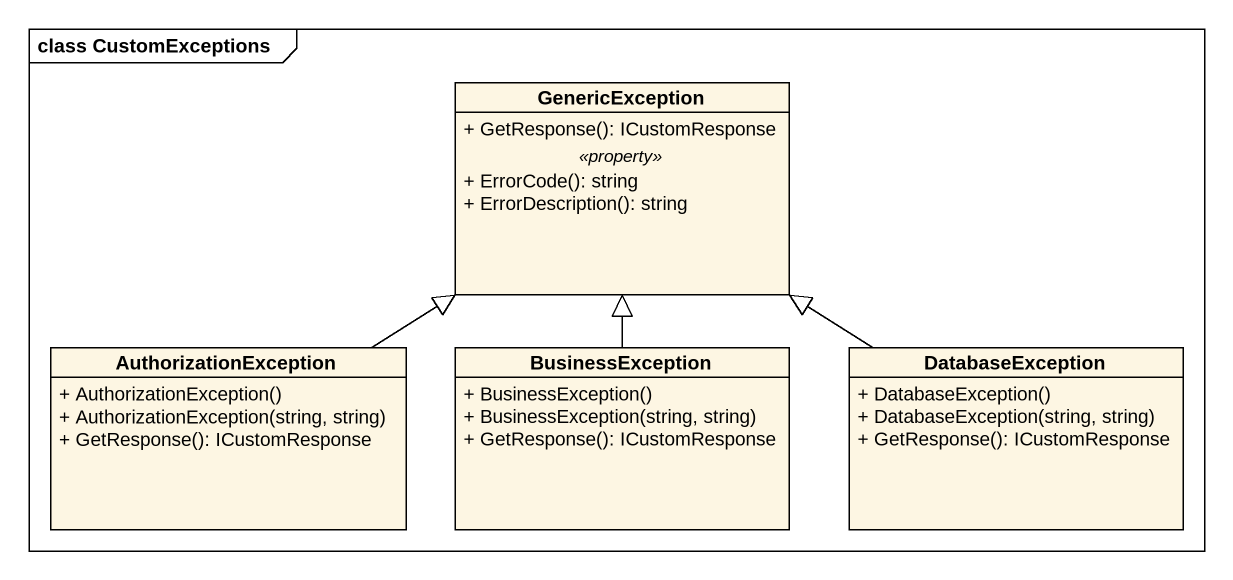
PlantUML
@startuml
mainframe class CustomExceptions
hide circle
hide empty members
skinparam classAttributeIconSize 0
class GenericException {
  + GetResponse(): ICustomResponse
  .. <<property>> ..
  + ErrorCode(): string
  + ErrorDescription(): string
}
class AuthorizationException {
  + AuthorizationException()
  + AuthorizationException(string, string)
  + GetResponse(): ICustomResponse
}
class BusinessException {
  + BusinessException()
  + BusinessException(string, string)
  + GetResponse(): ICustomResponse
}
class DatabaseException {
  + DatabaseException()
  + DatabaseException(string, string)
  + GetResponse(): ICustomResponse
}
AuthorizationException -up-|> GenericException
BusinessException -up-|> GenericException
DatabaseException -up-|> GenericException
@enduml
